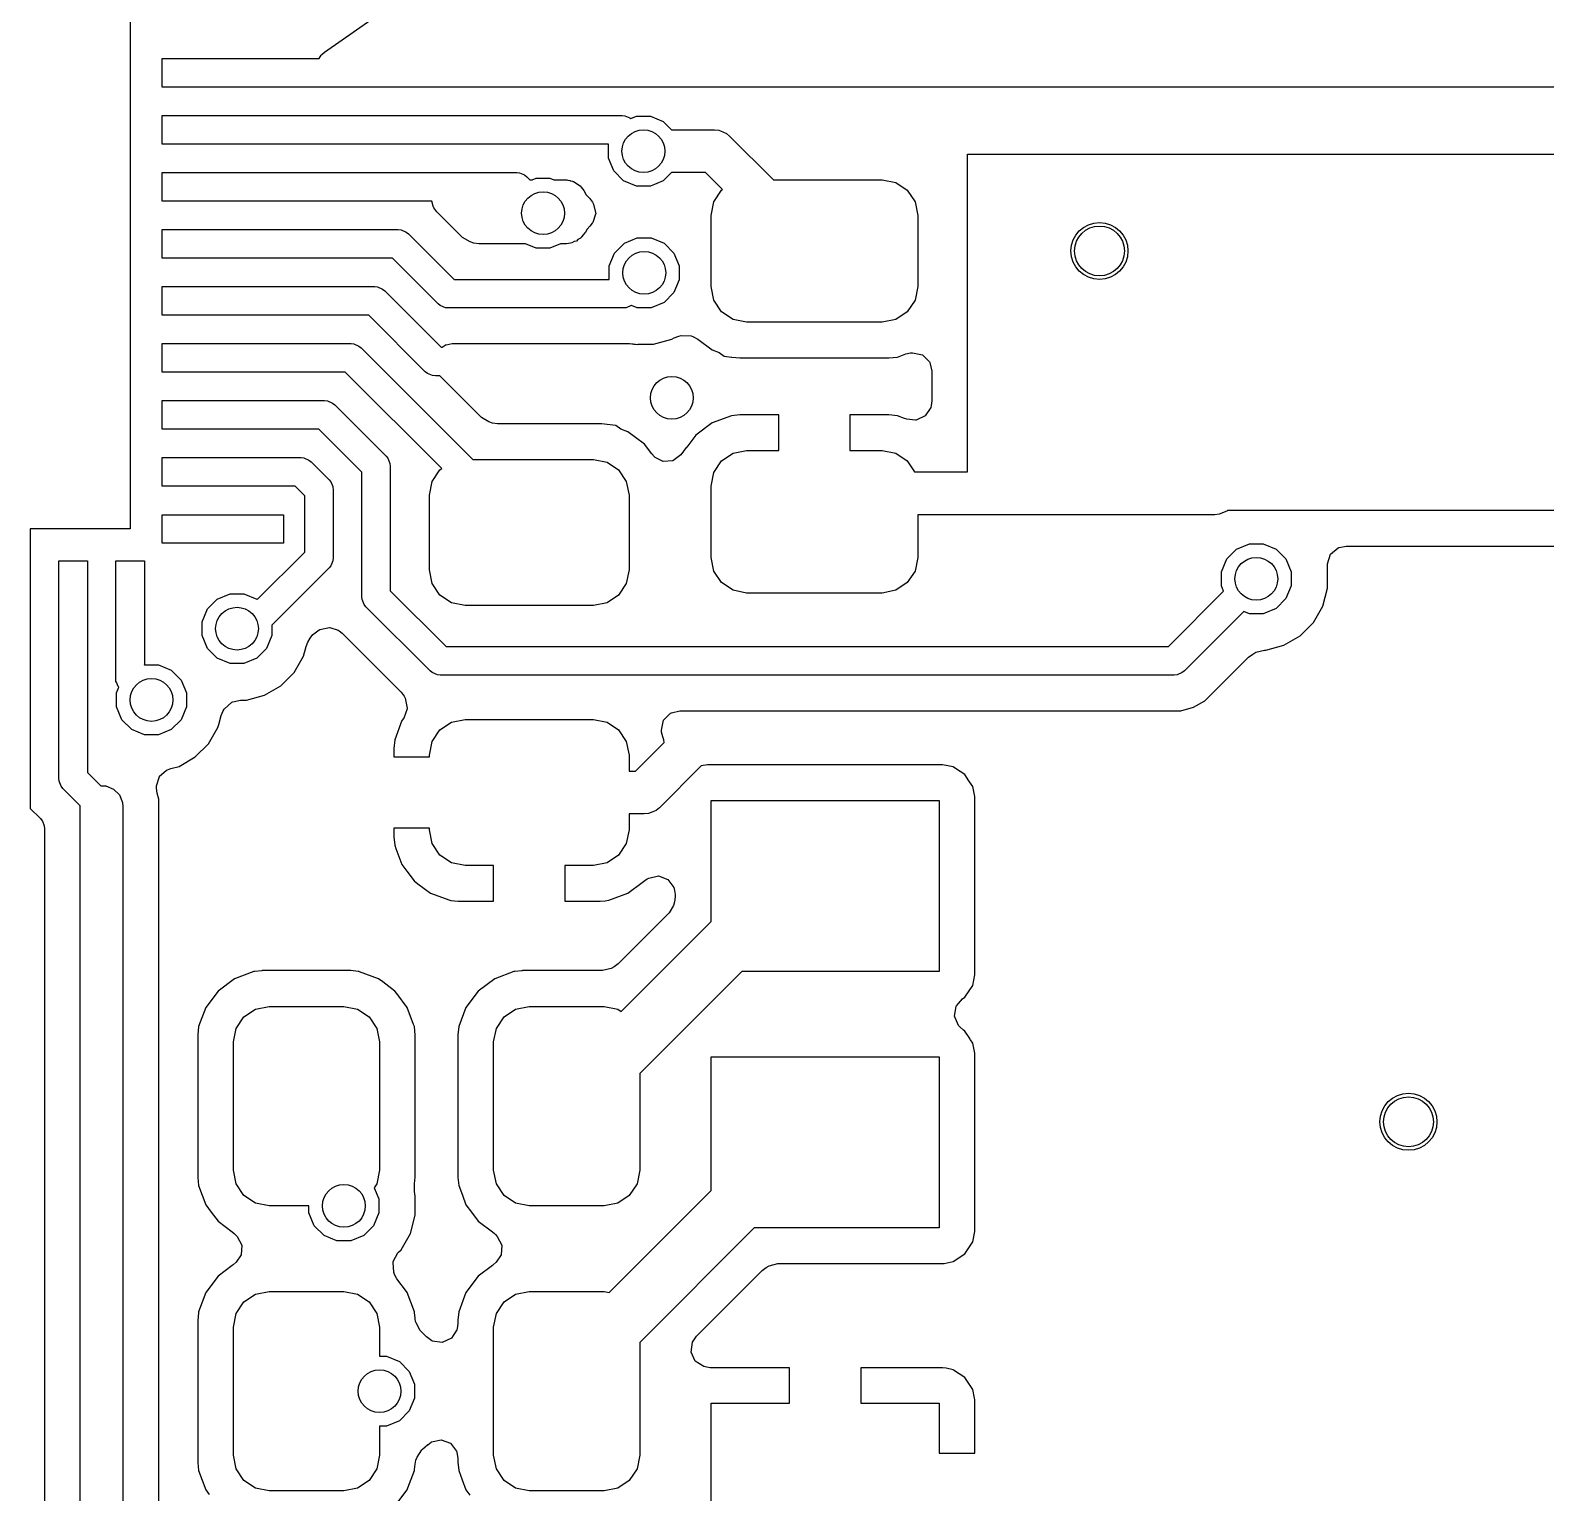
# Model space of a CAD drawing. Header units: inches. Extents: x 0.01 to 5.35, y 0.01 to 3.37.
# Drawn here: x 3.5939 to 4.0124, y 1.5714 to 1.9754 of the extents above; entities that cross this region are included whole.
import ezdxf

# ---------------------------------------------------------------- set-up
doc = ezdxf.new("R2010")
doc.units = ezdxf.units.IN
doc.header["$MEASUREMENT"] = 0
doc.layers.add('BLACK', color=250, linetype='CONTINUOUS')

msp = doc.modelspace()

# ---------------------------------------------------------------- linework, layer by layer
at = {"layer": 'BLACK', "linetype": 'CONTINUOUS'}
for p, q in [((3.67515, 1.96929), (3.71021, 1.99383)), ((3.6215, 1.97937), (3.6215, 1.83764)), ((3.63035, 1.95969), (3.63035, 1.96756)), ((3.63035, 1.96756), (3.66382, 1.96756)), ((3.66382, 1.96756), (3.67372, 1.96756)), ((3.67372, 1.96756), (3.67428, 1.96852)), ((3.67428, 1.96852), (3.67443, 1.96867)), ((3.67443, 1.96867), (3.67515, 1.96929)), ((3.64709, 1.95969), (3.63035, 1.95969)), ((3.70614, 1.95969), (3.64709, 1.95969)), ((3.70634, 1.9597), (3.70614, 1.95969)), ((3.71962, 1.9597), (3.70634, 1.9597)), ((3.71992, 1.95969), (3.71962, 1.9597)), ((4.19863, 1.95969), (3.71992, 1.95969)), ((3.63035, 1.94394), (3.63035, 1.95181)), ((3.63035, 1.95181), (3.66382, 1.95181)), ((3.66382, 1.95181), (3.68554, 1.95181)), ((3.68554, 1.95181), (3.75736, 1.95181)), ((3.75736, 1.95181), (3.75813, 1.95174)), ((3.75813, 1.95174), (3.75955, 1.95115)), ((3.75955, 1.95115), (3.75975, 1.95099)), ((3.75975, 1.95099), (3.76133, 1.95164)), ((3.76133, 1.95164), (3.76517, 1.95164)), ((3.76517, 1.95164), (3.76872, 1.95017)), ((3.76872, 1.95017), (3.77099, 1.94789)), ((3.77099, 1.94789), (3.78289, 1.94789)), ((3.78289, 1.94789), (3.78405, 1.94778)), ((3.78405, 1.94778), (3.78455, 1.94757)), ((3.78455, 1.94757), (3.78617, 1.9469)), ((3.78617, 1.9469), (3.78707, 1.94616)), ((3.78707, 1.94616), (3.79914, 1.93409)), ((3.64709, 1.94394), (3.63035, 1.94394)), ((3.68554, 1.94394), (3.64709, 1.94394)), ((3.75361, 1.94394), (3.68554, 1.94394)), ((3.75359, 1.94391), (3.75361, 1.94394)), ((3.75359, 1.94007), (3.75359, 1.94391)), ((3.75506, 1.93652), (3.75359, 1.94007)), ((3.8528, 1.85339), (3.8528, 1.94118)), ((3.8528, 1.94118), (4.04965, 1.94118)), ((3.63035, 1.92819), (3.63035, 1.93606)), ((3.63035, 1.93606), (3.66382, 1.93606)), ((3.66382, 1.93606), (3.72828, 1.93606)), ((3.72828, 1.93606), (3.72904, 1.93599)), ((3.72904, 1.93599), (3.73046, 1.9354)), ((3.73046, 1.9354), (3.73106, 1.93491)), ((3.73106, 1.93491), (3.73189, 1.93407)), ((3.73189, 1.93407), (3.73257, 1.93407)), ((3.73257, 1.93407), (3.73362, 1.93451)), ((3.73362, 1.93451), (3.73746, 1.93451)), ((3.73746, 1.93451), (3.73852, 1.93407)), ((3.73852, 1.93407), (3.74154, 1.93407)), ((3.74154, 1.93407), (3.74189, 1.93402)), ((3.74189, 1.93402), (3.74192, 1.93403)), ((3.74192, 1.93403), (3.74208, 1.93402)), ((3.74208, 1.93402), (3.74241, 1.93395)), ((3.74241, 1.93395), (3.74292, 1.93388)), ((3.74292, 1.93388), (3.74304, 1.93384)), ((3.74304, 1.93384), (3.74312, 1.93379)), ((3.74312, 1.93379), (3.74368, 1.93367)), ((3.74368, 1.93367), (3.7438, 1.93362)), ((3.7438, 1.93362), (3.7438, 1.93362)), ((3.7438, 1.93362), (3.7438, 1.93362)), ((3.7438, 1.93362), (3.74386, 1.9336)), ((3.74386, 1.9336), (3.74388, 1.93358)), ((3.74388, 1.93358), (3.74391, 1.93357)), ((3.74391, 1.93357), (3.74391, 1.93357)), ((3.74391, 1.93357), (3.74578, 1.93236)), ((3.75778, 1.9338), (3.75506, 1.93652)), ((3.76133, 1.93233), (3.75778, 1.9338)), ((3.76872, 1.9338), (3.76517, 1.93233)), ((3.77099, 1.93608), (3.76872, 1.9338)), ((3.78045, 1.93608), (3.77099, 1.93608)), ((3.78512, 1.93141), (3.78045, 1.93608)), ((3.79914, 1.93409), (3.82917, 1.93409)), ((3.82917, 1.93409), (3.83294, 1.93335)), ((3.74578, 1.93236), (3.74607, 1.93206)), ((3.74607, 1.93206), (3.74676, 1.93113)), ((3.74676, 1.93113), (3.74748, 1.92989)), ((3.74748, 1.92989), (3.74836, 1.92901)), ((3.76517, 1.93233), (3.76133, 1.93233)), ((3.78268, 1.92802), (3.78481, 1.93121)), ((3.78481, 1.93121), (3.78512, 1.93141)), ((3.83294, 1.93335), (3.83613, 1.93121)), ((3.83613, 1.93121), (3.83827, 1.92802)), ((3.64709, 1.92819), (3.63035, 1.92819)), ((3.70485, 1.92819), (3.64709, 1.92819)), ((3.70517, 1.92675), (3.70485, 1.92819)), ((3.70538, 1.92636), (3.70517, 1.92675)), ((3.70621, 1.92524), (3.70538, 1.92636)), ((3.71333, 1.91813), (3.70621, 1.92524)), ((3.74836, 1.92901), (3.7492, 1.92789)), ((3.7492, 1.92789), (3.74949, 1.92735)), ((3.74949, 1.92735), (3.75008, 1.92467)), ((3.78193, 1.92425), (3.78268, 1.92802)), ((3.83827, 1.92802), (3.83902, 1.92425)), ((3.74849, 1.92123), (3.74773, 1.92047)), ((3.74914, 1.92205), (3.74849, 1.92123)), ((3.74931, 1.9223), (3.74914, 1.92205)), ((3.75007, 1.92459), (3.74931, 1.9223)), ((3.75008, 1.92467), (3.75007, 1.92459)), ((3.78193, 1.90457), (3.78193, 1.92425)), ((3.83902, 1.92425), (3.83902, 1.90457)), ((3.63035, 1.91244), (3.63035, 1.92031)), ((3.63035, 1.92031), (3.66382, 1.92031)), ((3.66382, 1.92031), (3.69557, 1.92031)), ((3.69557, 1.92031), (3.69633, 1.92024)), ((3.69633, 1.92024), (3.69775, 1.91965)), ((3.69775, 1.91965), (3.69835, 1.91916)), ((3.69835, 1.91916), (3.71097, 1.90654)), ((3.71541, 1.9169), (3.71333, 1.91813)), ((3.7164, 1.9166), (3.71541, 1.9169)), ((3.74417, 1.91699), (3.7435, 1.91663)), ((3.74479, 1.91714), (3.74417, 1.91699)), ((3.74518, 1.91754), (3.74479, 1.91714)), ((3.74574, 1.91784), (3.74518, 1.91754)), ((3.74578, 1.91788), (3.74574, 1.91784)), ((3.74624, 1.91831), (3.74578, 1.91788)), ((3.74628, 1.91837), (3.74624, 1.91831)), ((3.74629, 1.91837), (3.74628, 1.91836)), ((3.74628, 1.91836), (3.74628, 1.91837)), ((3.74665, 1.91883), (3.74629, 1.91837)), ((3.74711, 1.91941), (3.74665, 1.91883)), ((3.74712, 1.91943), (3.74711, 1.91941)), ((3.74714, 1.91946), (3.74712, 1.91943)), ((3.74712, 1.91943), (3.74712, 1.91943)), ((3.74773, 1.92047), (3.74714, 1.91946)), ((3.75803, 1.91656), (3.76157, 1.91803)), ((3.76157, 1.91803), (3.76542, 1.91803)), ((3.76542, 1.91803), (3.76896, 1.91656)), ((3.71778, 1.91641), (3.7164, 1.9166)), ((3.73072, 1.91641), (3.71778, 1.91641)), ((3.73362, 1.9152), (3.73072, 1.91641)), ((3.73746, 1.9152), (3.73362, 1.9152)), ((3.74036, 1.91641), (3.73746, 1.9152)), ((3.74199, 1.91641), (3.74036, 1.91641)), ((3.74312, 1.91654), (3.74199, 1.91641)), ((3.7435, 1.91663), (3.74312, 1.91654)), ((3.75384, 1.91029), (3.75531, 1.91384)), ((3.75531, 1.91384), (3.75803, 1.91656)), ((3.76896, 1.91656), (3.77168, 1.91384)), ((3.77168, 1.91384), (3.77315, 1.91029)), ((3.64709, 1.91244), (3.63035, 1.91244)), ((3.69393, 1.91244), (3.64709, 1.91244)), ((3.70655, 1.89982), (3.69393, 1.91244)), ((3.75384, 1.90654), (3.75384, 1.91029)), ((3.77315, 1.91029), (3.77315, 1.90645)), ((3.63035, 1.89669), (3.63035, 1.90457)), ((3.63035, 1.90457), (3.66382, 1.90457)), ((3.66382, 1.90457), (3.68904, 1.90457)), ((3.68904, 1.90457), (3.68981, 1.90449)), ((3.68981, 1.90449), (3.69123, 1.9039)), ((3.71097, 1.90654), (3.75384, 1.90654)), ((3.77315, 1.90645), (3.77168, 1.9029)), ((3.78268, 1.9008), (3.78193, 1.90457)), ((3.83902, 1.90457), (3.83827, 1.9008)), ((3.69123, 1.9039), (3.69183, 1.90341)), ((3.69183, 1.90341), (3.70745, 1.8878)), ((3.76896, 1.90019), (3.76542, 1.89872)), ((3.77168, 1.9029), (3.76896, 1.90019)), ((3.78481, 1.89761), (3.78268, 1.9008)), ((3.83827, 1.9008), (3.83613, 1.89761)), ((3.64709, 1.89669), (3.63035, 1.89669)), ((3.68741, 1.89669), (3.64709, 1.89669)), ((3.70303, 1.88107), (3.68741, 1.89669)), ((3.70715, 1.89933), (3.70655, 1.89982)), ((3.70857, 1.89874), (3.70715, 1.89933)), ((3.70934, 1.89867), (3.70857, 1.89874)), ((3.75773, 1.89867), (3.70934, 1.89867)), ((3.7585, 1.89874), (3.75773, 1.89867)), ((3.75992, 1.89933), (3.7585, 1.89874)), ((3.75998, 1.89938), (3.75992, 1.89933)), ((3.76157, 1.89872), (3.75998, 1.89938)), ((3.76542, 1.89872), (3.76157, 1.89872)), ((3.78801, 1.89547), (3.78481, 1.89761)), ((3.83613, 1.89761), (3.83294, 1.89547)), ((3.79177, 1.89472), (3.78801, 1.89547)), ((3.82917, 1.89472), (3.79177, 1.89472)), ((3.83294, 1.89547), (3.82917, 1.89472)), ((3.63035, 1.88094), (3.63035, 1.88882)), ((3.63035, 1.88882), (3.66382, 1.88882)), ((3.66382, 1.88882), (3.68252, 1.88882)), ((3.68252, 1.88882), (3.68329, 1.88874)), ((3.68329, 1.88874), (3.68471, 1.88816)), ((3.68471, 1.88816), (3.6853, 1.88767)), ((3.6853, 1.88767), (3.71614, 1.85683)), ((3.70745, 1.8878), (3.70767, 1.8878)), ((3.70767, 1.8878), (3.70847, 1.88839)), ((3.70847, 1.88839), (3.70862, 1.88845)), ((3.70862, 1.88845), (3.70876, 1.8885)), ((3.70876, 1.8885), (3.71046, 1.88881)), ((3.71046, 1.88881), (3.75942, 1.88881)), ((3.75942, 1.88881), (3.76005, 1.88877)), ((3.76005, 1.88877), (3.76008, 1.88876)), ((3.76008, 1.88876), (3.76031, 1.88873)), ((3.76031, 1.88873), (3.76057, 1.88866)), ((3.76057, 1.88866), (3.76111, 1.88863)), ((3.76111, 1.88863), (3.76158, 1.88857)), ((3.76158, 1.88857), (3.7618, 1.88865)), ((3.7618, 1.88865), (3.7622, 1.88867)), ((3.7622, 1.88867), (3.76609, 1.88867)), ((3.76609, 1.88867), (3.7711, 1.89001)), ((3.76609, 1.88867), (3.76609, 1.88867)), ((3.7711, 1.89001), (3.77179, 1.89041)), ((3.77179, 1.89041), (3.77308, 1.89092)), ((3.77308, 1.89092), (3.77368, 1.89107)), ((3.77368, 1.89107), (3.77642, 1.89094)), ((3.77642, 1.89094), (3.77695, 1.89076)), ((3.77695, 1.89076), (3.77828, 1.89005)), ((3.77828, 1.89005), (3.78223, 1.88709)), ((3.78223, 1.88709), (3.78223, 1.88709)), ((3.78223, 1.88709), (3.78418, 1.88637)), ((3.78418, 1.88637), (3.78557, 1.88533)), ((3.78557, 1.88533), (3.78754, 1.88511)), ((3.78754, 1.88511), (3.78771, 1.8851)), ((3.78771, 1.8851), (3.78989, 1.88486)), ((3.78989, 1.88486), (3.83106, 1.88486)), ((3.83106, 1.88486), (3.8334, 1.88511)), ((3.8334, 1.88511), (3.83571, 1.88597)), ((3.83571, 1.88597), (3.83706, 1.88627)), ((3.83706, 1.88627), (3.83761, 1.88631)), ((3.83761, 1.88631), (3.8403, 1.88572)), ((3.8403, 1.88572), (3.84224, 1.88378)), ((3.84224, 1.88378), (3.84233, 1.88361)), ((3.84233, 1.88361), (3.84236, 1.88357)), ((3.84236, 1.88357), (3.84295, 1.88123)), ((3.64709, 1.88094), (3.63035, 1.88094)), ((3.68089, 1.88094), (3.64709, 1.88094)), ((3.70755, 1.85428), (3.68089, 1.88094)), ((3.70363, 1.88058), (3.70303, 1.88107)), ((3.70505, 1.88), (3.70363, 1.88058)), ((3.70581, 1.87992), (3.70505, 1.88)), ((3.707, 1.87992), (3.70581, 1.87992)), ((3.7185, 1.86841), (3.707, 1.87992)), ((3.84295, 1.88123), (3.84295, 1.87305)), ((3.63035, 1.8652), (3.63035, 1.87307)), ((3.63035, 1.87307), (3.66382, 1.87307)), ((3.66382, 1.87307), (3.67523, 1.87307)), ((3.67523, 1.87307), (3.676, 1.873)), ((3.676, 1.873), (3.67742, 1.87241)), ((3.67742, 1.87241), (3.67802, 1.87192)), ((3.67802, 1.87192), (3.69219, 1.85774)), ((3.8426, 1.87115), (3.84111, 1.86884)), ((3.84275, 1.87168), (3.8426, 1.87115)), ((3.84295, 1.87305), (3.84275, 1.87168)), ((3.72058, 1.86718), (3.7185, 1.86841)), ((3.72157, 1.86689), (3.72058, 1.86718)), ((3.72295, 1.86669), (3.72157, 1.86689)), ((3.75133, 1.86669), (3.72295, 1.86669)), ((3.75145, 1.86669), (3.75133, 1.86669)), ((3.75133, 1.86669), (3.75133, 1.86669)), ((3.75133, 1.86669), (3.75133, 1.86669)), ((3.75164, 1.86666), (3.75145, 1.86669)), ((3.75565, 1.86623), (3.75164, 1.86666)), ((3.78224, 1.8669), (3.77771, 1.86351)), ((3.78754, 1.86888), (3.78224, 1.8669)), ((3.78224, 1.8669), (3.78224, 1.8669)), ((3.78989, 1.86913), (3.78754, 1.86888)), ((3.78754, 1.86888), (3.78754, 1.86888)), ((3.80063, 1.86913), (3.78989, 1.86913)), ((3.78989, 1.86913), (3.78989, 1.86913)), ((3.80063, 1.85929), (3.80063, 1.86913)), ((3.83106, 1.86913), (3.82031, 1.86913)), ((3.82031, 1.86913), (3.82031, 1.85929)), ((3.8334, 1.86888), (3.83106, 1.86913)), ((3.83106, 1.86913), (3.83106, 1.86913)), ((3.83537, 1.86815), (3.8334, 1.86888)), ((3.8334, 1.86888), (3.8334, 1.86888)), ((3.8334, 1.86888), (3.8334, 1.86888)), ((3.8334, 1.86888), (3.8334, 1.86888)), ((3.83598, 1.86792), (3.83537, 1.86815)), ((3.83838, 1.86766), (3.83598, 1.86792)), ((3.83861, 1.8677), (3.83838, 1.86766)), ((3.84111, 1.86884), (3.83861, 1.8677)), ((3.64709, 1.8652), (3.63035, 1.8652)), ((3.6736, 1.8652), (3.64709, 1.8652)), ((3.68547, 1.85333), (3.6736, 1.8652)), ((3.75704, 1.86519), (3.75565, 1.86623)), ((3.75899, 1.86446), (3.75704, 1.86519)), ((3.76104, 1.86293), (3.75899, 1.86446)), ((3.75899, 1.86446), (3.75899, 1.86446)), ((3.75899, 1.86446), (3.75899, 1.86446)), ((3.75899, 1.86446), (3.75899, 1.86446)), ((3.76353, 1.86106), (3.76104, 1.86293)), ((3.77771, 1.86351), (3.77522, 1.86019)), ((3.77771, 1.86351), (3.77771, 1.86351)), ((3.77771, 1.86351), (3.77771, 1.86351)), ((3.76557, 1.85833), (3.76353, 1.86106)), ((3.76353, 1.86106), (3.76353, 1.86106)), ((3.76353, 1.86106), (3.76353, 1.86106)), ((3.76629, 1.85756), (3.76557, 1.85833)), ((3.7751, 1.8601), (3.77362, 1.85813)), ((3.77522, 1.86019), (3.7751, 1.8601)), ((3.78481, 1.85641), (3.78801, 1.85854)), ((3.78801, 1.85854), (3.79177, 1.85929)), ((3.79177, 1.85929), (3.80063, 1.85929)), ((3.82031, 1.85929), (3.82917, 1.85929)), ((3.82917, 1.85929), (3.83294, 1.85854)), ((3.83294, 1.85854), (3.83613, 1.85641)), ((3.63035, 1.84945), (3.63035, 1.85732)), ((3.63035, 1.85732), (3.66382, 1.85732)), ((3.66382, 1.85732), (3.66871, 1.85732)), ((3.66871, 1.85732), (3.66948, 1.85725)), ((3.66948, 1.85725), (3.6709, 1.85666)), ((3.6709, 1.85666), (3.6715, 1.85617)), ((3.6715, 1.85617), (3.67645, 1.85122)), ((3.69219, 1.85774), (3.69268, 1.85715)), ((3.69268, 1.85715), (3.69327, 1.85573)), ((3.69327, 1.85573), (3.69335, 1.85496)), ((3.69335, 1.85496), (3.69335, 1.82057)), ((3.70706, 1.85395), (3.70755, 1.85428)), ((3.71614, 1.85683), (3.74945, 1.85683)), ((3.74945, 1.85683), (3.75322, 1.85608)), ((3.75322, 1.85608), (3.75641, 1.85395)), ((3.76652, 1.85736), (3.76629, 1.85756)), ((3.76872, 1.85627), (3.76652, 1.85736)), ((3.76873, 1.85627), (3.76872, 1.85627)), ((3.77142, 1.85648), (3.76873, 1.85627)), ((3.77362, 1.85813), (3.77142, 1.85648)), ((3.78268, 1.85322), (3.78481, 1.85641)), ((3.83613, 1.85641), (3.83815, 1.85339)), ((3.67645, 1.85122), (3.67693, 1.85062)), ((3.67693, 1.85062), (3.67747, 1.84932)), ((3.68547, 1.81894), (3.68547, 1.85333)), ((3.70417, 1.84699), (3.70492, 1.85075)), ((3.70492, 1.85075), (3.70706, 1.85395)), ((3.75641, 1.85395), (3.75854, 1.85075)), ((3.75854, 1.85075), (3.75929, 1.84699)), ((3.78193, 1.84945), (3.78268, 1.85322)), ((3.83815, 1.85339), (3.8528, 1.85339)), ((3.64709, 1.84945), (3.63035, 1.84945)), ((3.66708, 1.84945), (3.64709, 1.84945)), ((3.66972, 1.8468), (3.66708, 1.84945)), ((3.66972, 1.83125), (3.66972, 1.8468)), ((3.67747, 1.84932), (3.67752, 1.8492)), ((3.67752, 1.8492), (3.6776, 1.84844)), ((3.6776, 1.84844), (3.6776, 1.82962)), ((3.70417, 1.82632), (3.70417, 1.84699)), ((3.75929, 1.84699), (3.75929, 1.82632)), ((3.78193, 1.82976), (3.78193, 1.84945)), ((3.63035, 1.8337), (3.63035, 1.84157)), ((3.63035, 1.84157), (3.66382, 1.84157)), ((3.66382, 1.84157), (3.66382, 1.8337)), ((3.9211, 1.84157), (3.83902, 1.84157)), ((3.83902, 1.84157), (3.83902, 1.82976)), ((3.92225, 1.84169), (3.9211, 1.84157)), ((3.92438, 1.84257), (3.92225, 1.84169)), ((3.92457, 1.84276), (3.92438, 1.84257)), ((4.04965, 1.84276), (3.92457, 1.84276)), ((3.6215, 1.83764), (3.59394, 1.83764)), ((3.59394, 1.83764), (3.59394, 1.76039)), ((3.66382, 1.8337), (3.63035, 1.8337)), ((3.92705, 1.83204), (3.9306, 1.83351)), ((3.9306, 1.83351), (3.93444, 1.83351)), ((3.93444, 1.83351), (3.93799, 1.83204)), ((3.65661, 1.81814), (3.66972, 1.83125)), ((3.6776, 1.82962), (3.67752, 1.82886)), ((3.78268, 1.826), (3.78193, 1.82976)), ((3.83902, 1.82976), (3.83827, 1.826)), ((3.92287, 1.82578), (3.92434, 1.82933)), ((3.92434, 1.82933), (3.92705, 1.83204)), ((3.93799, 1.83204), (3.9407, 1.82933)), ((3.9407, 1.82933), (3.94217, 1.82578)), ((3.95217, 1.82802), (3.95301, 1.83064)), ((3.95301, 1.83064), (3.95513, 1.83239)), ((3.95513, 1.83239), (3.95535, 1.83248)), ((3.95535, 1.83248), (3.95544, 1.83252)), ((3.95544, 1.83252), (3.95736, 1.83291)), ((3.95736, 1.83291), (4.044, 1.83291)), ((3.60181, 1.79531), (3.60181, 1.82878)), ((3.60181, 1.82878), (3.60969, 1.82878)), ((3.60969, 1.82878), (3.60969, 1.81205)), ((3.61756, 1.79531), (3.61756, 1.82878)), ((3.61756, 1.82878), (3.62543, 1.82878)), ((3.62543, 1.82878), (3.62543, 1.80003)), ((3.67645, 1.82684), (3.66068, 1.81107)), ((3.67693, 1.82744), (3.67645, 1.82684)), ((3.67752, 1.82886), (3.67693, 1.82744)), ((3.70492, 1.82255), (3.70417, 1.82632)), ((3.75929, 1.82632), (3.75854, 1.82255)), ((3.78481, 1.8228), (3.78268, 1.826)), ((3.83827, 1.826), (3.83613, 1.8228)), ((3.92287, 1.82194), (3.92287, 1.82578)), ((3.94217, 1.82578), (3.94217, 1.82194)), ((3.95216, 1.82782), (3.95217, 1.82802)), ((3.95216, 1.82742), (3.95216, 1.82782)), ((3.9522, 1.82667), (3.95216, 1.82742)), ((3.95222, 1.82645), (3.9522, 1.82667)), ((3.95222, 1.82126), (3.95222, 1.82645)), ((3.69335, 1.82057), (3.70876, 1.80516)), ((3.70706, 1.81936), (3.70492, 1.82255)), ((3.75854, 1.82255), (3.75641, 1.81936)), ((3.78801, 1.82067), (3.78481, 1.8228)), ((3.79177, 1.81992), (3.78801, 1.82067)), ((3.83294, 1.82067), (3.82917, 1.81992)), ((3.83613, 1.8228), (3.83294, 1.82067)), ((3.9235, 1.82041), (3.92287, 1.82194)), ((3.94217, 1.82194), (3.9407, 1.81839)), ((3.95088, 1.81625), (3.95222, 1.82126)), ((3.64284, 1.81555), (3.64556, 1.81826)), ((3.64556, 1.81826), (3.6491, 1.81973)), ((3.6491, 1.81973), (3.65294, 1.81973)), ((3.65294, 1.81973), (3.65649, 1.81826)), ((3.65649, 1.81826), (3.65661, 1.81814)), ((3.68555, 1.81817), (3.68547, 1.81894)), ((3.68614, 1.81675), (3.68555, 1.81817)), ((3.68663, 1.81615), (3.68614, 1.81675)), ((3.71025, 1.81723), (3.70706, 1.81936)), ((3.71402, 1.81648), (3.71025, 1.81723)), ((3.74945, 1.81648), (3.71402, 1.81648)), ((3.75322, 1.81723), (3.74945, 1.81648)), ((3.75641, 1.81936), (3.75322, 1.81723)), ((3.82917, 1.81992), (3.79177, 1.81992)), ((3.90825, 1.80516), (3.9235, 1.82041)), ((3.9407, 1.81839), (3.93799, 1.81567)), ((3.64137, 1.812), (3.64284, 1.81555)), ((3.70434, 1.79844), (3.68663, 1.81615)), ((3.92907, 1.81484), (3.91267, 1.79844)), ((3.9306, 1.8142), (3.92907, 1.81484)), ((3.93444, 1.8142), (3.9306, 1.8142)), ((3.93799, 1.81567), (3.93444, 1.8142)), ((3.94829, 1.81176), (3.95088, 1.81625)), ((3.60969, 1.81205), (3.60969, 1.77037)), ((3.64137, 1.80816), (3.64137, 1.812)), ((3.64284, 1.80461), (3.64137, 1.80816)), ((3.66068, 1.80816), (3.65921, 1.80461)), ((3.66068, 1.81107), (3.66068, 1.80816)), ((3.67122, 1.80743), (3.67199, 1.80844)), ((3.67199, 1.80844), (3.67224, 1.80869)), ((3.67224, 1.80869), (3.67336, 1.80952)), ((3.67336, 1.80952), (3.67339, 1.80954)), ((3.67339, 1.80954), (3.67389, 1.80982)), ((3.67389, 1.80982), (3.6739, 1.80982)), ((3.6739, 1.80982), (3.67658, 1.8104)), ((3.67658, 1.8104), (3.67665, 1.8104)), ((3.67665, 1.8104), (3.67895, 1.80964)), ((3.67895, 1.80964), (3.6792, 1.80947)), ((3.6792, 1.80947), (3.68002, 1.80882)), ((3.68002, 1.80882), (3.69633, 1.7925)), ((3.94013, 1.8055), (3.94462, 1.80809)), ((3.94462, 1.80809), (3.94829, 1.81176)), ((3.64556, 1.8019), (3.64284, 1.80461)), ((3.65921, 1.80461), (3.65649, 1.8019)), ((3.66939, 1.80247), (3.67011, 1.80518)), ((3.67011, 1.80518), (3.6706, 1.80636)), ((3.6706, 1.80636), (3.67122, 1.80743)), ((3.70876, 1.80516), (3.90825, 1.80516)), ((3.93243, 1.80356), (3.93476, 1.80415)), ((3.93476, 1.80415), (3.93511, 1.80415)), ((3.93511, 1.80415), (3.94013, 1.8055)), ((3.93511, 1.80415), (3.93511, 1.80415)), ((3.62543, 1.80003), (3.62548, 1.80005)), ((3.62548, 1.80005), (3.62932, 1.80005)), ((3.62932, 1.80005), (3.63287, 1.79858)), ((3.6491, 1.80043), (3.64556, 1.8019)), ((3.65294, 1.80043), (3.6491, 1.80043)), ((3.65649, 1.8019), (3.65294, 1.80043)), ((3.66679, 1.79798), (3.66939, 1.80247)), ((3.91835, 1.79018), (3.9304, 1.80223)), ((3.9304, 1.80223), (3.93152, 1.80306)), ((3.93152, 1.80306), (3.93243, 1.80356)), ((3.63287, 1.79858), (3.63559, 1.79586)), ((3.63559, 1.79586), (3.63705, 1.79231)), ((3.66312, 1.79431), (3.66679, 1.79798)), ((3.70494, 1.79795), (3.70434, 1.79844)), ((3.70636, 1.79736), (3.70494, 1.79795)), ((3.70713, 1.79728), (3.70636, 1.79736)), ((3.90988, 1.79728), (3.70713, 1.79728)), ((3.91065, 1.79736), (3.90988, 1.79728)), ((3.91207, 1.79795), (3.91065, 1.79736)), ((3.91267, 1.79844), (3.91207, 1.79795)), ((3.60181, 1.76874), (3.60181, 1.79531)), ((3.61772, 1.79531), (3.61756, 1.79531)), ((3.61822, 1.79411), (3.61772, 1.79531)), ((3.61775, 1.79231), (3.6184, 1.79389)), ((3.61775, 1.78847), (3.61775, 1.79231)), ((3.6184, 1.79389), (3.61822, 1.79411)), ((3.63705, 1.79231), (3.63705, 1.78847)), ((3.65362, 1.79037), (3.65863, 1.79172)), ((3.65863, 1.79172), (3.66312, 1.79431)), ((3.69633, 1.7925), (3.69716, 1.79139)), ((3.69716, 1.79139), (3.69746, 1.79085)), ((3.61922, 1.78493), (3.61775, 1.78847)), ((3.63705, 1.78847), (3.63559, 1.78493)), ((3.64664, 1.78608), (3.64719, 1.78735)), ((3.64719, 1.78736), (3.64751, 1.78788)), ((3.64719, 1.78735), (3.64719, 1.78736)), ((3.64751, 1.78788), (3.64955, 1.78973)), ((3.64955, 1.78973), (3.64986, 1.78988)), ((3.64955, 1.78973), (3.64955, 1.78973)), ((3.64986, 1.78988), (3.65199, 1.79037)), ((3.65199, 1.79037), (3.65362, 1.79037)), ((3.65362, 1.79037), (3.65362, 1.79037)), ((3.69802, 1.78791), (3.69706, 1.78534)), ((3.69746, 1.79085), (3.69804, 1.78816)), ((3.69804, 1.78816), (3.69802, 1.78791)), ((3.77098, 1.78682), (3.77332, 1.78742)), ((3.77332, 1.78742), (3.9117, 1.78742)), ((3.9117, 1.78742), (3.91521, 1.78836)), ((3.9117, 1.78742), (3.9117, 1.78742)), ((3.91521, 1.78836), (3.91835, 1.79018)), ((3.62193, 1.78221), (3.61922, 1.78493)), ((3.63559, 1.78493), (3.63287, 1.78221)), ((3.64576, 1.78279), (3.64599, 1.78364)), ((3.64599, 1.78364), (3.64664, 1.78608)), ((3.69656, 1.78467), (3.69458, 1.77937)), ((3.69706, 1.78534), (3.69656, 1.78467)), ((3.69656, 1.78467), (3.69656, 1.78467)), ((3.69706, 1.78534), (3.69706, 1.78534)), ((3.70706, 1.7821), (3.71025, 1.78423)), ((3.71025, 1.78423), (3.71402, 1.78498)), ((3.71402, 1.78498), (3.74945, 1.78498)), ((3.74945, 1.78498), (3.75322, 1.78423)), ((3.75322, 1.78423), (3.75641, 1.7821)), ((3.76825, 1.78208), (3.76883, 1.78477)), ((3.76883, 1.78477), (3.77078, 1.78671)), ((3.77078, 1.78671), (3.77098, 1.78682)), ((3.77078, 1.78671), (3.77078, 1.78671)), ((3.62548, 1.78074), (3.62193, 1.78221)), ((3.62932, 1.78074), (3.62548, 1.78074)), ((3.63287, 1.78221), (3.62932, 1.78074)), ((3.64317, 1.77829), (3.64576, 1.78279)), ((3.69458, 1.77937), (3.69433, 1.77702)), ((3.69458, 1.77937), (3.69458, 1.77937)), ((3.70417, 1.77514), (3.70492, 1.7789)), ((3.70492, 1.7789), (3.70706, 1.7821)), ((3.75641, 1.7821), (3.75854, 1.7789)), ((3.75854, 1.7789), (3.75929, 1.77514)), ((3.76828, 1.78153), (3.76825, 1.78208)), ((3.76858, 1.78018), (3.76828, 1.78153)), ((3.76888, 1.77937), (3.76858, 1.78018)), ((3.76888, 1.77936), (3.76888, 1.77937)), ((3.76888, 1.77937), (3.76888, 1.77937)), ((3.76888, 1.77937), (3.76888, 1.77937)), ((3.76896, 1.77863), (3.76888, 1.77936)), ((3.63501, 1.77203), (3.6395, 1.77463)), ((3.6395, 1.77463), (3.64317, 1.77829)), ((3.69433, 1.77702), (3.69433, 1.77702)), ((3.69433, 1.77702), (3.69433, 1.77465)), ((3.69433, 1.77465), (3.70417, 1.77465)), ((3.70417, 1.77465), (3.70417, 1.77514)), ((3.75929, 1.77514), (3.75929, 1.77071)), ((3.76104, 1.77071), (3.76896, 1.77863)), ((3.60969, 1.77037), (3.6134, 1.76666)), ((3.62966, 1.7693), (3.63147, 1.7709)), ((3.63147, 1.7709), (3.63174, 1.77104)), ((3.63174, 1.77104), (3.6318, 1.77106)), ((3.6318, 1.77106), (3.63182, 1.77108)), ((3.63182, 1.77108), (3.63186, 1.77109)), ((3.63186, 1.77109), (3.63272, 1.77142)), ((3.63272, 1.77142), (3.63501, 1.77203)), ((3.75929, 1.77071), (3.76104, 1.77071)), ((3.77918, 1.77215), (3.76766, 1.76063)), ((3.78096, 1.7725), (3.77918, 1.77215)), ((3.84589, 1.7725), (3.78096, 1.7725)), ((3.78096, 1.7725), (3.78096, 1.7725)), ((3.78096, 1.7725), (3.78096, 1.7725)), ((3.84877, 1.77193), (3.84589, 1.7725)), ((3.84589, 1.7725), (3.84589, 1.7725)), ((3.84589, 1.7725), (3.84589, 1.7725)), ((3.84948, 1.77145), (3.84877, 1.77193)), ((3.84877, 1.77193), (3.84877, 1.77193)), ((3.84877, 1.77193), (3.84877, 1.77193)), ((3.84877, 1.77193), (3.84877, 1.77193)), ((3.84877, 1.77193), (3.84877, 1.77193)), ((3.84877, 1.77193), (3.84877, 1.77193)), ((3.85203, 1.76975), (3.84948, 1.77145)), ((3.84948, 1.77145), (3.84948, 1.77145)), ((3.60189, 1.76797), (3.60181, 1.76874)), ((3.60247, 1.76655), (3.60189, 1.76797)), ((3.60296, 1.76596), (3.60247, 1.76655)), ((3.6134, 1.76666), (3.61477, 1.76666)), ((3.61477, 1.76666), (3.6169, 1.76578)), ((3.62877, 1.766), (3.62878, 1.76629)), ((3.62878, 1.76629), (3.62879, 1.76662)), ((3.62879, 1.76662), (3.62962, 1.76924)), ((3.62962, 1.76924), (3.62963, 1.76925)), ((3.62963, 1.76925), (3.62966, 1.7693)), ((3.85316, 1.76805), (3.85203, 1.76975)), ((3.85203, 1.76975), (3.85203, 1.76975)), ((3.85336, 1.76775), (3.85316, 1.76805)), ((3.85421, 1.76649), (3.85336, 1.76775)), ((3.85421, 1.76648), (3.85421, 1.76649)), ((3.85421, 1.76649), (3.85421, 1.76649)), ((3.85477, 1.7637), (3.85421, 1.76648)), ((3.85421, 1.76648), (3.85421, 1.76648)), ((3.60775, 1.76117), (3.60296, 1.76596)), ((3.6169, 1.76578), (3.61853, 1.76415)), ((3.61853, 1.76415), (3.61941, 1.76202)), ((3.61941, 1.76202), (3.61953, 1.76087)), ((3.62894, 1.76463), (3.62877, 1.766)), ((3.62939, 1.76294), (3.62894, 1.76463)), ((3.62939, 1.75691), (3.62939, 1.76294)), ((3.62939, 1.76294), (3.62939, 1.76294)), ((3.78193, 1.72919), (3.78193, 1.76264)), ((3.78193, 1.76264), (3.84492, 1.76264)), ((3.84492, 1.76264), (3.84492, 1.71539)), ((3.85478, 1.76362), (3.85477, 1.7637)), ((3.85478, 1.71442), (3.85478, 1.76362)), ((3.59394, 1.76039), (3.59672, 1.7576)), ((3.60772, 1.76087), (3.60775, 1.76117)), ((3.60772, 1.26019), (3.60772, 1.76087)), ((3.61953, 1.76087), (3.61953, 1.26019)), ((3.76349, 1.7589), (3.75929, 1.7589)), ((3.75929, 1.7589), (3.75929, 1.75447)), ((3.76464, 1.75901), (3.76349, 1.7589)), ((3.76588, 1.75952), (3.76464, 1.75901)), ((3.76677, 1.75989), (3.76588, 1.75952)), ((3.76766, 1.76063), (3.76677, 1.75989)), ((3.59672, 1.7576), (3.59721, 1.75701)), ((3.59721, 1.75701), (3.59726, 1.75688)), ((3.59726, 1.75688), (3.5978, 1.75559)), ((3.5978, 1.75559), (3.59787, 1.75482)), ((3.59787, 1.75482), (3.59787, 1.25301)), ((3.62939, 1.75258), (3.62939, 1.75691)), ((3.70417, 1.75496), (3.69433, 1.75496)), ((3.69433, 1.75496), (3.69433, 1.75258)), ((3.70417, 1.75447), (3.70417, 1.75496)), ((3.70492, 1.7507), (3.70417, 1.75447)), ((3.75929, 1.75447), (3.75854, 1.7507)), ((3.62939, 1.56487), (3.62939, 1.75258)), ((3.69433, 1.75258), (3.69458, 1.75024)), ((3.69458, 1.75024), (3.69458, 1.75024)), ((3.69458, 1.75024), (3.69493, 1.74932)), ((3.70706, 1.74751), (3.70492, 1.7507)), ((3.75854, 1.7507), (3.75641, 1.74751)), ((3.69493, 1.74932), (3.69656, 1.74494)), ((3.71025, 1.74538), (3.70706, 1.74751)), ((3.71402, 1.74463), (3.71025, 1.74538)), ((3.75322, 1.74538), (3.74945, 1.74463)), ((3.75641, 1.74751), (3.75322, 1.74538)), ((3.69656, 1.74494), (3.69656, 1.74494)), ((3.69656, 1.74494), (3.69796, 1.74307)), ((3.69796, 1.74307), (3.69995, 1.74041)), ((3.72189, 1.74463), (3.71402, 1.74463)), ((3.72189, 1.73478), (3.72189, 1.74463)), ((3.74945, 1.74463), (3.74157, 1.74463)), ((3.74157, 1.74463), (3.74157, 1.73478)), ((3.76429, 1.74093), (3.76474, 1.74118)), ((3.76474, 1.74118), (3.76743, 1.74176)), ((3.76743, 1.74176), (3.77, 1.7408)), ((3.69995, 1.74041), (3.69995, 1.74041)), ((3.69995, 1.74041), (3.70099, 1.73963)), ((3.70099, 1.73963), (3.70448, 1.73701)), ((3.70448, 1.73701), (3.70448, 1.73701)), ((3.70448, 1.73701), (3.70979, 1.73504)), ((3.75368, 1.73504), (3.75898, 1.73701)), ((3.75898, 1.73701), (3.76291, 1.73995)), ((3.75898, 1.73701), (3.75898, 1.73701)), ((3.76291, 1.73995), (3.76365, 1.74051)), ((3.76365, 1.74051), (3.76366, 1.7405)), ((3.76366, 1.7405), (3.76429, 1.74093)), ((3.77, 1.7408), (3.77165, 1.7386)), ((3.77165, 1.7386), (3.77165, 1.7386)), ((3.77165, 1.7386), (3.77168, 1.73853)), ((3.77168, 1.73853), (3.77176, 1.73832)), ((3.77176, 1.73832), (3.77207, 1.73661)), ((3.70979, 1.73504), (3.70979, 1.73504)), ((3.70979, 1.73504), (3.71006, 1.73501)), ((3.71006, 1.73501), (3.71213, 1.73478)), ((3.71213, 1.73478), (3.71213, 1.73478)), ((3.71213, 1.73478), (3.71213, 1.73478)), ((3.71213, 1.73478), (3.72189, 1.73478)), ((3.74157, 1.73478), (3.75133, 1.73478)), ((3.75133, 1.73478), (3.75274, 1.73493)), ((3.75133, 1.73478), (3.75133, 1.73478)), ((3.75133, 1.73478), (3.75133, 1.73478)), ((3.75274, 1.73493), (3.75368, 1.73504)), ((3.75368, 1.73504), (3.75368, 1.73504)), ((3.77158, 1.73363), (3.77035, 1.73155)), ((3.77187, 1.73462), (3.77158, 1.73363)), ((3.77207, 1.736), (3.77187, 1.73462)), ((3.77207, 1.73661), (3.77207, 1.736)), ((3.77035, 1.73155), (3.75633, 1.71754)), ((3.75711, 1.70437), (3.78193, 1.72919)), ((3.75431, 1.71621), (3.75197, 1.71561)), ((3.75522, 1.7167), (3.75431, 1.71621)), ((3.75633, 1.71754), (3.75522, 1.7167)), ((3.65034, 1.71338), (3.64581, 1.70998)), ((3.65565, 1.71536), (3.65034, 1.71338)), ((3.65034, 1.71338), (3.65034, 1.71338)), ((3.65034, 1.71338), (3.65034, 1.71338)), ((3.65591, 1.71539), (3.65565, 1.71536)), ((3.65786, 1.7156), (3.65591, 1.71539)), ((3.65792, 1.7156), (3.65786, 1.7156)), ((3.658, 1.71561), (3.65792, 1.7156)), ((3.68244, 1.71561), (3.658, 1.71561)), ((3.68452, 1.71539), (3.68244, 1.71561)), ((3.68244, 1.71561), (3.68244, 1.71561)), ((3.68244, 1.71561), (3.68244, 1.71561)), ((3.68244, 1.71561), (3.68244, 1.71561)), ((3.68475, 1.71537), (3.68452, 1.71539)), ((3.68487, 1.71533), (3.68475, 1.71537)), ((3.69009, 1.71338), (3.68487, 1.71533)), ((3.69127, 1.71249), (3.69009, 1.71338)), ((3.69009, 1.71338), (3.69009, 1.71338)), ((3.69009, 1.71338), (3.69009, 1.71338)), ((3.69009, 1.71338), (3.69009, 1.71338)), ((3.69463, 1.70998), (3.69127, 1.71249)), ((3.72219, 1.71338), (3.71766, 1.70998)), ((3.7275, 1.71536), (3.72219, 1.71338)), ((3.72219, 1.71338), (3.72219, 1.71338)), ((3.72219, 1.71338), (3.72219, 1.71338)), ((3.72776, 1.71539), (3.7275, 1.71536)), ((3.72971, 1.7156), (3.72776, 1.71539)), ((3.72977, 1.7156), (3.72971, 1.7156)), ((3.72985, 1.71561), (3.72977, 1.7156)), ((3.75197, 1.71561), (3.72985, 1.71561)), ((3.79041, 1.71539), (3.76224, 1.68723)), ((3.84492, 1.71539), (3.79041, 1.71539)), ((3.85421, 1.71155), (3.85478, 1.71442)), ((3.85478, 1.71442), (3.85478, 1.71442)), ((3.64581, 1.70998), (3.64241, 1.70545)), ((3.64581, 1.70998), (3.64581, 1.70998)), ((3.69514, 1.7093), (3.69463, 1.70998)), ((3.69463, 1.70998), (3.69463, 1.70998)), ((3.69802, 1.70545), (3.69514, 1.7093)), ((3.71766, 1.70998), (3.71426, 1.70545)), ((3.71766, 1.70998), (3.71766, 1.70998)), ((3.8497, 1.7059), (3.85139, 1.70786)), ((3.85139, 1.70786), (3.85203, 1.70828)), ((3.85203, 1.70828), (3.85421, 1.71155)), ((3.85421, 1.71155), (3.85421, 1.71155)), ((3.85421, 1.71155), (3.85421, 1.71155)), ((3.64241, 1.70545), (3.64043, 1.70014)), ((3.64241, 1.70545), (3.64241, 1.70545)), ((3.65292, 1.70287), (3.65612, 1.705)), ((3.65612, 1.705), (3.65988, 1.70575)), ((3.65988, 1.70575), (3.68055, 1.70575)), ((3.68055, 1.70575), (3.68432, 1.705)), ((3.68432, 1.705), (3.68751, 1.70287)), ((3.6998, 1.7007), (3.69802, 1.70545)), ((3.69802, 1.70545), (3.69802, 1.70545)), ((3.69802, 1.70545), (3.69802, 1.70545)), ((3.71426, 1.70545), (3.71228, 1.70014)), ((3.71426, 1.70545), (3.71426, 1.70545)), ((3.72477, 1.70287), (3.72797, 1.705)), ((3.72797, 1.705), (3.73173, 1.70575)), ((3.73173, 1.70575), (3.7524, 1.70575)), ((3.7524, 1.70575), (3.75617, 1.705)), ((3.75617, 1.705), (3.75711, 1.70437)), ((3.84917, 1.703), (3.84961, 1.70572)), ((3.84961, 1.70572), (3.8497, 1.7059)), ((3.64043, 1.70014), (3.64019, 1.69792)), ((3.65004, 1.69591), (3.65079, 1.69967)), ((3.65079, 1.69967), (3.65292, 1.70287)), ((3.68751, 1.70287), (3.68964, 1.69967)), ((3.68964, 1.69967), (3.69039, 1.69591)), ((3.69986, 1.70052), (3.6998, 1.7007)), ((3.7, 1.70014), (3.69986, 1.70052)), ((3.70026, 1.69779), (3.7, 1.70014)), ((3.71228, 1.70014), (3.71204, 1.69792)), ((3.72189, 1.69591), (3.72264, 1.69967)), ((3.72264, 1.69967), (3.72477, 1.70287)), ((3.85027, 1.70048), (3.84917, 1.703)), ((3.85062, 1.70006), (3.85027, 1.70048)), ((3.85165, 1.69913), (3.85062, 1.70006)), ((3.85203, 1.69888), (3.85165, 1.69913)), ((3.64019, 1.69792), (3.64018, 1.69779)), ((3.64018, 1.69779), (3.64018, 1.65859)), ((3.64019, 1.69792), (3.64019, 1.69792)), ((3.65004, 1.66047), (3.65004, 1.69591)), ((3.69039, 1.69591), (3.69039, 1.66047)), ((3.70026, 1.65859), (3.70026, 1.69779)), ((3.71204, 1.69792), (3.71203, 1.69779)), ((3.71203, 1.69779), (3.71203, 1.65859)), ((3.71204, 1.69792), (3.71204, 1.69792)), ((3.72189, 1.66047), (3.72189, 1.69591)), ((3.85321, 1.69712), (3.85203, 1.69888)), ((3.85353, 1.69664), (3.85321, 1.69712)), ((3.8536, 1.69653), (3.85353, 1.69664)), ((3.85421, 1.69562), (3.8536, 1.69653)), ((3.85477, 1.69283), (3.85421, 1.69562)), ((3.85421, 1.69562), (3.85421, 1.69562)), ((3.85421, 1.69562), (3.85421, 1.69562)), ((3.85421, 1.69562), (3.85421, 1.69562)), ((3.78193, 1.65488), (3.78193, 1.69177)), ((3.78193, 1.69177), (3.84492, 1.69177)), ((3.84492, 1.69177), (3.84492, 1.64453)), ((3.85478, 1.69275), (3.85477, 1.69283)), ((3.85478, 1.69274), (3.85478, 1.69275)), ((3.85478, 1.64356), (3.85478, 1.69274)), ((3.85478, 1.69274), (3.85478, 1.69274)), ((3.76224, 1.68723), (3.76224, 1.66047)), ((3.64018, 1.65859), (3.64018, 1.65851)), ((3.64018, 1.65851), (3.64019, 1.65845)), ((3.64019, 1.65845), (3.64043, 1.65624)), ((3.65079, 1.65671), (3.65004, 1.66047)), ((3.69039, 1.66047), (3.68964, 1.65671)), ((3.70006, 1.65673), (3.70026, 1.65859)), ((3.71203, 1.65859), (3.71204, 1.65846)), ((3.71204, 1.65846), (3.71204, 1.65845)), ((3.71204, 1.65845), (3.71228, 1.65624)), ((3.72264, 1.65671), (3.72189, 1.66047)), ((3.76224, 1.66047), (3.76149, 1.65671)), ((3.64043, 1.65624), (3.6414, 1.65363)), ((3.6414, 1.65363), (3.64241, 1.65093)), ((3.65292, 1.65351), (3.65079, 1.65671)), ((3.65612, 1.65138), (3.65292, 1.65351)), ((3.68964, 1.65671), (3.68893, 1.65563)), ((3.68893, 1.65563), (3.6902, 1.65255)), ((3.70003, 1.65614), (3.70005, 1.65652)), ((3.70005, 1.65456), (3.70003, 1.65614)), ((3.70004, 1.65655), (3.70005, 1.65657)), ((3.70005, 1.65652), (3.70004, 1.65655)), ((3.70005, 1.65657), (3.70006, 1.65673)), ((3.70022, 1.65336), (3.70005, 1.65456)), ((3.70026, 1.65322), (3.70022, 1.65336)), ((3.70026, 1.64804), (3.70026, 1.65322)), ((3.71228, 1.65624), (3.71325, 1.65363)), ((3.71325, 1.65363), (3.71426, 1.65093)), ((3.72477, 1.65351), (3.72264, 1.65671)), ((3.72797, 1.65138), (3.72477, 1.65351)), ((3.75379, 1.62673), (3.78193, 1.65488)), ((3.75936, 1.65351), (3.75617, 1.65138)), ((3.76149, 1.65671), (3.75936, 1.65351)), ((3.64241, 1.65093), (3.64241, 1.65093)), ((3.64241, 1.65093), (3.64391, 1.64893)), ((3.64391, 1.64893), (3.64581, 1.6464)), ((3.65988, 1.65063), (3.65612, 1.65138)), ((3.6709, 1.65063), (3.65988, 1.65063)), ((3.6709, 1.64871), (3.6709, 1.65063)), ((3.6902, 1.65255), (3.6902, 1.64871)), ((3.71426, 1.65093), (3.71426, 1.65093)), ((3.71426, 1.65093), (3.71576, 1.64893)), ((3.71576, 1.64893), (3.71766, 1.6464)), ((3.73173, 1.65063), (3.72797, 1.65138)), ((3.7524, 1.65063), (3.73173, 1.65063)), ((3.75617, 1.65138), (3.7524, 1.65063)), ((3.64581, 1.6464), (3.64581, 1.6464)), ((3.64581, 1.6464), (3.64581, 1.6464)), ((3.64581, 1.6464), (3.64972, 1.64347)), ((3.67237, 1.64516), (3.6709, 1.64871)), ((3.67508, 1.64245), (3.67237, 1.64516)), ((3.68873, 1.64516), (3.68602, 1.64245)), ((3.6902, 1.64871), (3.68873, 1.64516)), ((3.69891, 1.64302), (3.70026, 1.64804)), ((3.71766, 1.6464), (3.71766, 1.6464)), ((3.71766, 1.6464), (3.71766, 1.6464)), ((3.71766, 1.6464), (3.72157, 1.64347)), ((3.64972, 1.64347), (3.65025, 1.64301)), ((3.65025, 1.64301), (3.65055, 1.6427)), ((3.65055, 1.6427), (3.65055, 1.6427)), ((3.65055, 1.6427), (3.65103, 1.64222)), ((3.65103, 1.64222), (3.65235, 1.63981)), ((3.67863, 1.64098), (3.67508, 1.64245)), ((3.68247, 1.64098), (3.67863, 1.64098)), ((3.68602, 1.64245), (3.68247, 1.64098)), ((3.69632, 1.63853), (3.69891, 1.64302)), ((3.72157, 1.64347), (3.7221, 1.64301)), ((3.7221, 1.64301), (3.7224, 1.6427)), ((3.7224, 1.6427), (3.7224, 1.6427)), ((3.7224, 1.6427), (3.72288, 1.64222)), ((3.72288, 1.64222), (3.7242, 1.63981)), ((3.79385, 1.64453), (3.76224, 1.61292)), ((3.84492, 1.64453), (3.79385, 1.64453)), ((3.85203, 1.63742), (3.85421, 1.64068)), ((3.85421, 1.64068), (3.85478, 1.64356)), ((3.65216, 1.63708), (3.65078, 1.63508)), ((3.65235, 1.63981), (3.65216, 1.63708)), ((3.65216, 1.63708), (3.65216, 1.63708)), ((3.69416, 1.63528), (3.69548, 1.63769)), ((3.69548, 1.63769), (3.69562, 1.63783)), ((3.69562, 1.63783), (3.69632, 1.63853)), ((3.72401, 1.63708), (3.72263, 1.63508)), ((3.7242, 1.63981), (3.72401, 1.63708)), ((3.72401, 1.63708), (3.72401, 1.63708)), ((3.84877, 1.63524), (3.85203, 1.63742)), ((3.64969, 1.63415), (3.64581, 1.63124)), ((3.64996, 1.63437), (3.64969, 1.63415)), ((3.65078, 1.63508), (3.64996, 1.63437)), ((3.69411, 1.63503), (3.69416, 1.63528)), ((3.69431, 1.63229), (3.69411, 1.63503)), ((3.69452, 1.63171), (3.69431, 1.63229)), ((3.72154, 1.63415), (3.71766, 1.63124)), ((3.72181, 1.63437), (3.72154, 1.63415)), ((3.72263, 1.63508), (3.72181, 1.63437)), ((3.78536, 1.62208), (3.79601, 1.63274)), ((3.79601, 1.63274), (3.79712, 1.63357)), ((3.79712, 1.63357), (3.79803, 1.63407)), ((3.79803, 1.63407), (3.80037, 1.63467)), ((3.80037, 1.63467), (3.84605, 1.63467)), ((3.84605, 1.63467), (3.84636, 1.63476)), ((3.84636, 1.63476), (3.84877, 1.63524)), ((3.64581, 1.63124), (3.64241, 1.62671)), ((3.64581, 1.63124), (3.64581, 1.63124)), ((3.64581, 1.63124), (3.64581, 1.63124)), ((3.69519, 1.6305), (3.69452, 1.63171)), ((3.69785, 1.62694), (3.69519, 1.6305)), ((3.71766, 1.63124), (3.71426, 1.62671)), ((3.71766, 1.63124), (3.71766, 1.63124)), ((3.71766, 1.63124), (3.71766, 1.63124)), ((3.64241, 1.62671), (3.64043, 1.6214)), ((3.64241, 1.62671), (3.64241, 1.62671)), ((3.65079, 1.62093), (3.65292, 1.62413)), ((3.65292, 1.62413), (3.65612, 1.62626)), ((3.65612, 1.62626), (3.65988, 1.62701)), ((3.65988, 1.62701), (3.68055, 1.62701)), ((3.68055, 1.62701), (3.68432, 1.62626)), ((3.68432, 1.62626), (3.68751, 1.62413)), ((3.68751, 1.62413), (3.68964, 1.62093)), ((3.69802, 1.62671), (3.69785, 1.62694)), ((3.7, 1.6214), (3.69802, 1.62671)), ((3.69802, 1.62671), (3.69802, 1.62671)), ((3.69802, 1.62671), (3.69802, 1.62671)), ((3.71426, 1.62671), (3.71228, 1.6214)), ((3.71426, 1.62671), (3.71426, 1.62671)), ((3.72264, 1.62093), (3.72477, 1.62413)), ((3.72477, 1.62413), (3.72797, 1.62626)), ((3.72797, 1.62626), (3.73173, 1.62701)), ((3.73173, 1.62701), (3.7524, 1.62701)), ((3.7524, 1.62701), (3.75379, 1.62673)), ((3.64025, 1.61976), (3.64019, 1.61913)), ((3.64043, 1.6214), (3.64025, 1.61976)), ((3.65004, 1.61717), (3.65079, 1.62093)), ((3.68964, 1.62093), (3.69039, 1.61717)), ((3.70003, 1.62115), (3.7, 1.6214)), ((3.70019, 1.61964), (3.70003, 1.62115)), ((3.70021, 1.61946), (3.70019, 1.61964)), ((3.7121, 1.61976), (3.71204, 1.61913)), ((3.71228, 1.6214), (3.7121, 1.61976)), ((3.72189, 1.61717), (3.72264, 1.62093)), ((3.77795, 1.61468), (3.78536, 1.62208)), ((3.64019, 1.61913), (3.64018, 1.61905)), ((3.64018, 1.61905), (3.64018, 1.61905)), ((3.64018, 1.61905), (3.64018, 1.61905)), ((3.64018, 1.61905), (3.64018, 1.57985)), ((3.65004, 1.58173), (3.65004, 1.61717)), ((3.69039, 1.61717), (3.69039, 1.6091)), ((3.70035, 1.61871), (3.70021, 1.61946)), ((3.70046, 1.6183), (3.70035, 1.61871)), ((3.70047, 1.61829), (3.70046, 1.6183)), ((3.70164, 1.6162), (3.70047, 1.61829)), ((3.70331, 1.61446), (3.70164, 1.6162)), ((3.7117, 1.61637), (3.71022, 1.61405)), ((3.71183, 1.61679), (3.7117, 1.61637)), ((3.71203, 1.61817), (3.71183, 1.61679)), ((3.71204, 1.61913), (3.71203, 1.61905)), ((3.71203, 1.61905), (3.71203, 1.61905)), ((3.71203, 1.61905), (3.71203, 1.61905)), ((3.71203, 1.61905), (3.71203, 1.61817)), ((3.72189, 1.58173), (3.72189, 1.61717)), ((3.70481, 1.61338), (3.70331, 1.61446)), ((3.70499, 1.6133), (3.70481, 1.61338)), ((3.70771, 1.61291), (3.70499, 1.6133)), ((3.71022, 1.61405), (3.70771, 1.61291)), ((3.76224, 1.61292), (3.76224, 1.58173)), ((3.77644, 1.61026), (3.77684, 1.61298)), ((3.77684, 1.61298), (3.77696, 1.61325)), ((3.77696, 1.61325), (3.77795, 1.61468)), ((3.69039, 1.6091), (3.69231, 1.6091)), ((3.69231, 1.6091), (3.69586, 1.60763)), ((3.69586, 1.60763), (3.69858, 1.60492)), ((3.77759, 1.60776), (3.77644, 1.61026)), ((3.7799, 1.60627), (3.77759, 1.60776)), ((3.69858, 1.60492), (3.70005, 1.60137)), ((3.78033, 1.60614), (3.7799, 1.60627)), ((3.7817, 1.60594), (3.78033, 1.60614)), ((3.80358, 1.60594), (3.7817, 1.60594)), ((3.80358, 1.5961), (3.80358, 1.60594)), ((3.84589, 1.60594), (3.82327, 1.60594)), ((3.82327, 1.60594), (3.82327, 1.5961)), ((3.84684, 1.60576), (3.84589, 1.60594)), ((3.84589, 1.60594), (3.84589, 1.60594)), ((3.84876, 1.60537), (3.84684, 1.60576)), ((3.84891, 1.60527), (3.84876, 1.60537)), ((3.84876, 1.60537), (3.84876, 1.60537)), ((3.85202, 1.6032), (3.84891, 1.60527)), ((3.85419, 1.59994), (3.85202, 1.6032)), ((3.70005, 1.60137), (3.70005, 1.59753)), ((3.85467, 1.59756), (3.85419, 1.59994)), ((3.85419, 1.59994), (3.85419, 1.59994)), ((3.70005, 1.59753), (3.69858, 1.59398)), ((3.78193, 1.54886), (3.78193, 1.5961)), ((3.78193, 1.5961), (3.80358, 1.5961)), ((3.82327, 1.5961), (3.84492, 1.5961)), ((3.84492, 1.5961), (3.84492, 1.58232)), ((3.85475, 1.59716), (3.85467, 1.59756)), ((3.85476, 1.59708), (3.85475, 1.59716)), ((3.85476, 1.58232), (3.85476, 1.59708)), ((3.69586, 1.59127), (3.69231, 1.5898)), ((3.69858, 1.59398), (3.69586, 1.59127)), ((3.69231, 1.5898), (3.69039, 1.5898)), ((3.69039, 1.5898), (3.69039, 1.58173)), ((3.70076, 1.58125), (3.70209, 1.58325)), ((3.70209, 1.58325), (3.70228, 1.58343)), ((3.70228, 1.58343), (3.7037, 1.58471)), ((3.70228, 1.58343), (3.70228, 1.58343)), ((3.7037, 1.58471), (3.70375, 1.58465)), ((3.70375, 1.58465), (3.70463, 1.5854)), ((3.70463, 1.5854), (3.7047, 1.58543)), ((3.7047, 1.58543), (3.70739, 1.58602)), ((3.70739, 1.58602), (3.70996, 1.58506)), ((3.70996, 1.58506), (3.71161, 1.58285)), ((3.71161, 1.58285), (3.71172, 1.58257)), ((3.71172, 1.58257), (3.71203, 1.58086)), ((3.84492, 1.58232), (3.85476, 1.58232)), ((3.64018, 1.57985), (3.64018, 1.57977)), ((3.64018, 1.57977), (3.64019, 1.57971)), ((3.64019, 1.57971), (3.64043, 1.5775)), ((3.65079, 1.57797), (3.65004, 1.58173)), ((3.65292, 1.57477), (3.65079, 1.57797)), ((3.68964, 1.57797), (3.68751, 1.57477)), ((3.69039, 1.58173), (3.68964, 1.57797)), ((3.7, 1.5775), (3.70003, 1.57778)), ((3.70003, 1.57778), (3.70019, 1.57926)), ((3.70019, 1.57926), (3.70044, 1.58036)), ((3.70044, 1.58036), (3.70076, 1.58125)), ((3.71203, 1.58086), (3.71203, 1.57985)), ((3.71203, 1.57985), (3.71203, 1.57984)), ((3.71203, 1.57984), (3.71203, 1.57981)), ((3.71203, 1.57981), (3.71228, 1.5775)), ((3.72264, 1.57797), (3.72189, 1.58173)), ((3.72477, 1.57477), (3.72264, 1.57797)), ((3.76149, 1.57797), (3.75936, 1.57477)), ((3.76224, 1.58173), (3.76149, 1.57797)), ((3.64043, 1.5775), (3.64241, 1.57219)), ((3.65612, 1.57264), (3.65292, 1.57477)), ((3.68751, 1.57477), (3.68432, 1.57264)), ((3.69823, 1.57273), (3.7, 1.5775)), ((3.7, 1.5775), (3.7, 1.5775)), ((3.71228, 1.5775), (3.71321, 1.57499)), ((3.71321, 1.57499), (3.71426, 1.57219)), ((3.72797, 1.57264), (3.72477, 1.57477)), ((3.75936, 1.57477), (3.75617, 1.57264)), ((3.64241, 1.57219), (3.64241, 1.57219)), ((3.64241, 1.57219), (3.64241, 1.57219)), ((3.64241, 1.57219), (3.64336, 1.57092)), ((3.65988, 1.57189), (3.65612, 1.57264)), ((3.68055, 1.57189), (3.65988, 1.57189)), ((3.68432, 1.57264), (3.68055, 1.57189)), ((3.69463, 1.56766), (3.69802, 1.57219)), ((3.69802, 1.57219), (3.69823, 1.57273)), ((3.71426, 1.57219), (3.71426, 1.57219)), ((3.71426, 1.57219), (3.71536, 1.57073)), ((3.73173, 1.57189), (3.72797, 1.57264)), ((3.7524, 1.57189), (3.73173, 1.57189)), ((3.75617, 1.57264), (3.7524, 1.57189))]:
    msp.add_line(p, q, dxfattribs=at)
at = {"layer": 'BLACK'}
for centre, radius in [((3.76325, 1.94199), 0.00591), ((3.73554, 1.92486), 0.00591), ((3.88921, 1.91441), 0.00787), ((3.7635, 1.90837), 0.00591), ((3.7711, 1.87386), 0.00591), ((3.93252, 1.82386), 0.00591), ((3.65102, 1.81008), 0.00591), ((3.6274, 1.79039), 0.00591), ((3.97454, 1.67386), 0.00787), ((3.68055, 1.65063), 0.00591), ((3.69039, 1.59945), 0.00591)]:
    msp.add_circle(centre, radius, dxfattribs=at)
at = {"layer": 'WHITE'}
for centre, radius in [((3.76325, 1.94199), 0.00591), ((3.73554, 1.92486), 0.00591), ((3.88921, 1.91441), 0.00689), ((3.7635, 1.90837), 0.00591), ((3.7711, 1.87386), 0.00591), ((3.93252, 1.82386), 0.00591), ((3.65102, 1.81008), 0.00591), ((3.6274, 1.79039), 0.00591), ((3.97454, 1.67386), 0.00689), ((3.68055, 1.65063), 0.00591), ((3.69039, 1.59945), 0.00591)]:
    msp.add_circle(centre, radius, dxfattribs=at)

doc.saveas('drawing.dxf')
